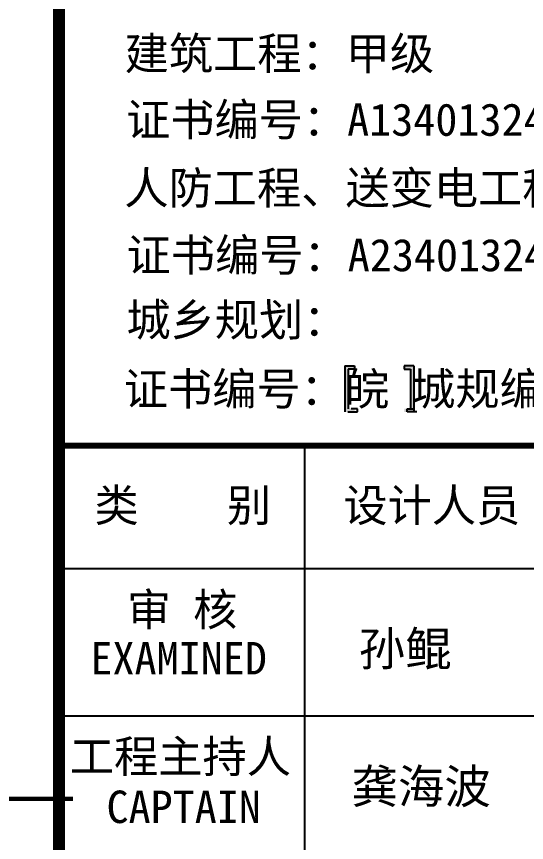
# Model space of a CAD drawing. Extents: x 69728788 to 149766163, y 20718153 to 43663798.
# Drawn here: x 74921538 to 74927742, y 21260166 to 21270210 of the extents above; entities that cross this region are included whole.
import ezdxf

# ---------------------------------------------------------------- set-up
doc = ezdxf.new("R2010")
doc.units = 0
doc.header["$LTSCALE"] = 1000
doc.header["$MEASUREMENT"] = 0
doc.layers.get('0').update_dxf_attribs({"linetype": 'CONTINUOUS'})
doc.layers.add('图框', color=253, linetype='CONTINUOUS')
doc.styles.add('STYLE-黑体', font='simhei.ttf')
doc.styles.add('黑体', font='simhei.ttf', dxfattribs={"width": 0.6, "height": 4.3})

msp = doc.modelspace()

# ---------------------------------------------------------------- hatches: boundary and pattern name
at = {"layer": '图框'}
for points in [[(74925573.7, 21265923.2), (74925650.6, 21265923.2), (74925650.6, 21265961.7), (74925615.1, 21265961.7), (74925532.3, 21265961.7), (74925532.3, 21265403.1), (74925615.1, 21265403.1), (74925650.6, 21265403.1), (74925650.6, 21265441.5), (74925573.7, 21265441.5)], [(74926331.2, 21265441.5), (74926254.3, 21265441.5), (74926254.3, 21265403.1), (74926289.8, 21265403.1), (74926372.6, 21265403.1), (74926372.6, 21265961.7), (74926289.8, 21265961.7), (74926254.3, 21265961.7), (74926254.3, 21265923.2), (74926331.2, 21265923.2)]]:
    msp.add_hatch(color=4, dxfattribs=at).paths.add_polyline_path(points)

# ---------------------------------------------------------------- linework, layer by layer
at = {"const_width": 50}
msp.add_lwpolyline([(74922226.8, 21260696.6), (74891019.5, 21260696.6)], dxfattribs=at)
at = {"layer": '图框', "color": 4}
for p, q in [((74925532.3, 21265961.7), (74925615.1, 21265961.7)), ((74925532.3, 21265961.7), (74925532.3, 21265403.1)), ((74925650.6, 21265923.2), (74925573.7, 21265923.2)), ((74925573.7, 21265923.2), (74925573.7, 21265441.5)), ((74925615.1, 21265961.7), (74925650.6, 21265961.7)), ((74925650.6, 21265961.7), (74925650.6, 21265923.2)), ((74926289.8, 21265961.7), (74926254.3, 21265961.7)), ((74926254.3, 21265961.7), (74926254.3, 21265923.2)), ((74926254.3, 21265923.2), (74926331.2, 21265923.2)), ((74926372.6, 21265961.7), (74926289.8, 21265961.7)), ((74926331.2, 21265923.2), (74926331.2, 21265441.5)), ((74926372.6, 21265961.7), (74926372.6, 21265403.1)), ((74925685.1, 21265441.5), (74925608.1, 21265441.5)), ((74925685.1, 21265403.1), (74925685.1, 21265441.5)), ((74926288.7, 21265403.1), (74926288.7, 21265441.5)), ((74926288.7, 21265441.5), (74926365.7, 21265441.5)), ((74925566.7, 21265403.1), (74925649.6, 21265403.1)), ((74925649.6, 21265403.1), (74925685.1, 21265403.1)), ((74926324.2, 21265403.1), (74926288.7, 21265403.1)), ((74926407.1, 21265403.1), (74926324.2, 21265403.1))]:
    msp.add_line(p, q, dxfattribs=at)
at = {"layer": '图框', "color": 0}
for p, q in [((74922055.1, 21263498.1), (74931068.9, 21263498.1)), ((74922055.1, 21263498.1), (74931068.9, 21263498.1)), ((74922055.1, 21261705.3), (74931068.9, 21261705.3))]:
    msp.add_line(p, q, dxfattribs=at)
at = {"layer": '图框', "color": 4, "const_width": 147.9}
msp.add_lwpolyline([(74922055.1, 21278119.3), (74922055.1, 21218119.3)], dxfattribs=at)
at = {"layer": '图框', "color": 0, "const_width": 75}
msp.add_lwpolyline([(74922055.1, 21264992.1), (74931068.9, 21264992.1), (74931068.9, 21249753.3), (74922055.1, 21249753.3)], close=True, dxfattribs=at)
at = {"layer": '图框', "color": 0}
for points in [[(74925043.1, 21263498.1), (74925043.1, 21264992.1)], [(74925043.1, 21254832.9), (74925043.1, 21263498.1)]]:
    msp.add_lwpolyline(points, dxfattribs=at)

# ---------------------------------------------------------------- texts
at = {"layer": '图框', "color": 4}
for s, height, style, p in [(' 建筑工程：甲级', 394.42, '黑体', (74922584.5, 21269563.5)), ('证书编号：A134013248', 394.416, '黑体', (74922869.8, 21268759.7)), ('人防工程、送变电工程：乙级', 394.416, '黑体', (74922849.1, 21267929.2)), ('证书编号：A234013245', 394.416, '黑体', (74922877, 21267112.9)), ('城乡规划：', 394.42, '黑体', (74922874.1, 21266325)), ('证书编号：皖 城规编(162037)', 394.416, '黑体', (74922842.5, 21265484.8)), ('孙鲲', 414.14, 'STYLE-黑体', (74925701.3, 21262315.1)), ('龚海波', 414.14, 'STYLE-黑体', (74925612.7, 21260641.3))]:
    msp.add_text(s, height=height, dxfattribs=dict(at, style=style)).set_placement(p)
at = {"layer": '图框', "color": 0, "style": 'STYLE-黑体'}
for s, p in [('类    别 ', (74922486, 21264069.4)), ('设计人员', (74925513.8, 21264069.4)), ('审 核', (74922880.1, 21262802.3)), ('EXAMINED ', (74922436.6, 21262209.9)), ('工程主持人', (74922186.2, 21261015.4)), ('CAPTAIN', (74922632.4, 21260402.9))]:
    msp.add_text(s, height=394.42, dxfattribs=at).set_placement(p)

doc.saveas('drawing.dxf')
